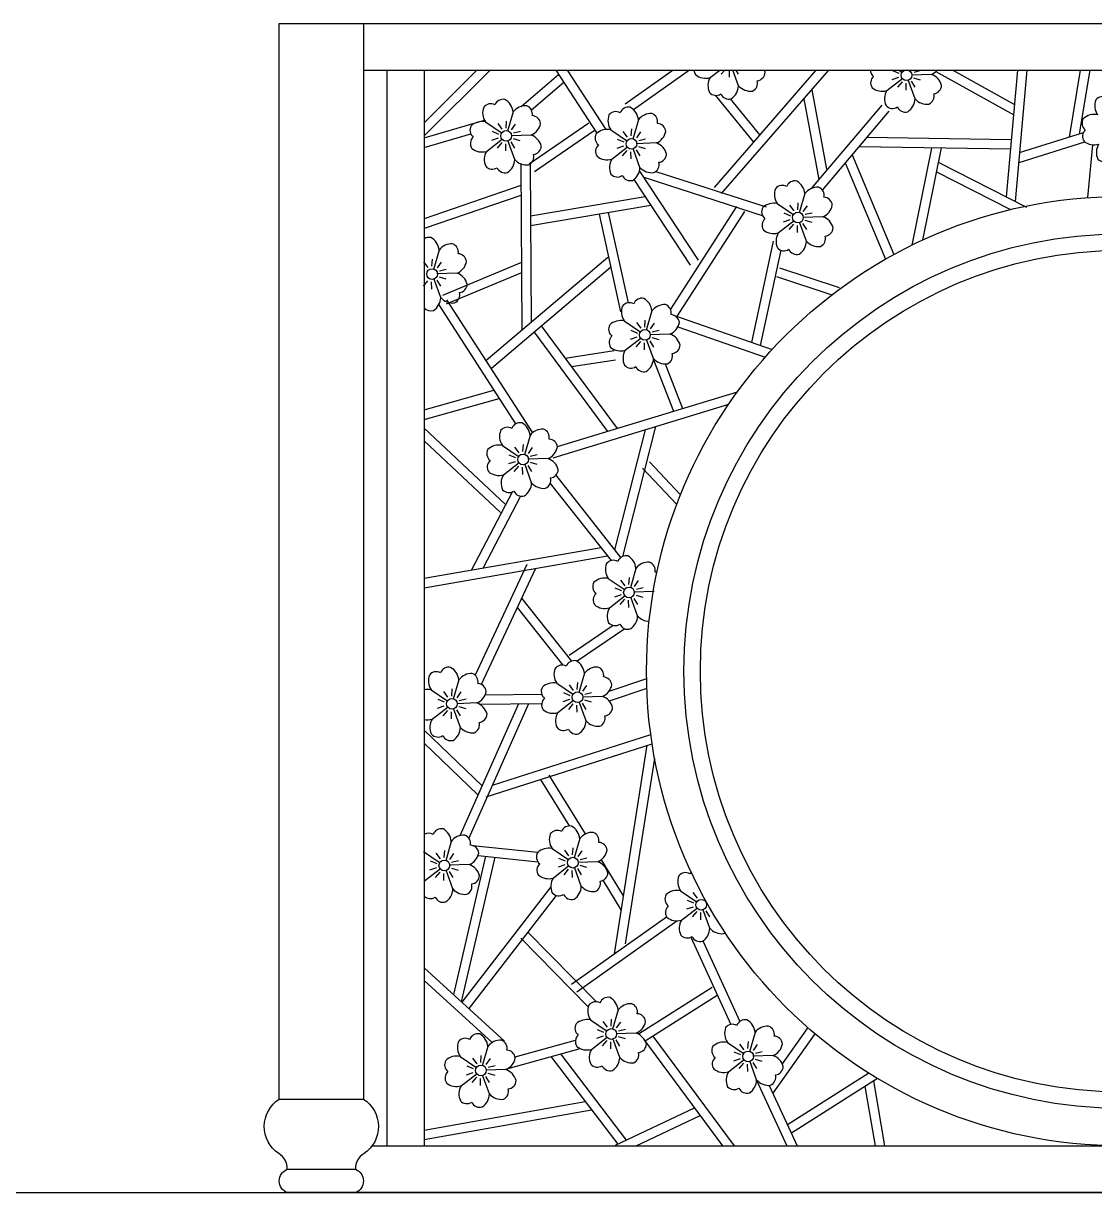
# Model space of a CAD drawing. Extents: x -66030 to 95157, y -13132 to 45879.
# Drawn here: x 2847 to 5137, y 39315 to 41815 of the extents above; entities that cross this region are included whole.
import ezdxf

# ---------------------------------------------------------------- set-up
doc = ezdxf.new("R2010")
doc.units = 0
doc.header["$LTSCALE"] = 100
doc.header["$MEASUREMENT"] = 0
for name, color, linetype in [('3', 11, 'CONTINUOUS'), ('4', 121, 'CONTINUOUS'), ('7', 105, 'CONTINUOUS')]:
    doc.layers.add(name, color=color, linetype=linetype)

msp = doc.modelspace()

# ---------------------------------------------------------------- linework, layer by layer
at = {"layer": '3', "linetype": 'ByBlock'}
for p, q in [((3816.5, 41715.2), (3703.8, 41602.6)), ((3844.8, 41715.2), (3705.3, 41575.9)), ((3911, 41637.8), (3991, 41706.2)), ((3985.1, 41715.2), (4072.9, 41580.5)), ((4009, 41715.2), (4091.8, 41588.3)), ((4236, 41715.2), (4133.5, 41642.6)), ((4270.6, 41715.2), (4151, 41630.5)), ((4315, 41699.3), (4335.3, 41715.2)), ((4324, 41464.6), (4541.8, 41715.2)), ((4338.4, 41706.5), (4345.9, 41715.2)), ((4339.1, 41451.5), (4568.3, 41715.2)), ((4356.3, 41700.2), (4356.1, 41715.4)), ((4375.4, 41681.9), (4363.4, 41715.2)), ((4375.8, 41706.4), (4370.5, 41715.2)), ((4703.8, 41695.2), (4718.2, 41700.1)), ((4704.3, 41714.2), (4718.3, 41708.4)), ((4718.4, 41715.2), (4725.9, 41710.1)), ((4788, 41706.1), (4744.9, 41704.6)), ((4764.9, 41714.1), (4750.1, 41710.5)), ((4797.6, 41712.3), (4964.3, 41619.8)), ((4833.7, 41715.2), (4965.3, 41642.1)), ((4971.8, 41715.2), (4947.9, 41444.1)), ((4991.9, 41715.2), (4967.1, 41434.2)), ((5106.1, 41715.2), (5082.2, 41572.2)), ((5126.4, 41715.2), (5103.6, 41579)), ((3932.9, 41630.2), (4002, 41689.3)), ((4692.4, 41671.4), (4726.4, 41697.9)), ((4715.8, 41678.6), (4725.7, 41690.1)), ((4733.7, 41672.3), (4733.5, 41687.4)), ((4752.8, 41654), (4738.1, 41694.5)), ((4753.2, 41678.5), (4745.3, 41691.5)), ((4764.7, 41693.6), (4750.2, 41698)), ((4325.3, 41661.4), (4407.7, 41560.9)), ((4357.6, 41653.6), (4421, 41576.2)), ((4515.2, 41654.1), (4547.3, 41481.4)), ((4531.9, 41673.3), (4563.5, 41503.4)), ((3893.7, 41625.8), (3881.8, 41584.4)), ((4681.7, 41640.3), (4530.8, 41461.9)), ((4697, 41627.3), (4554.4, 41458.9)), ((3703.8, 41570.6), (3832.2, 41608.5)), ((3834.6, 41604.4), (3870.3, 41580.3)), ((3860.8, 41600.8), (3869.9, 41588.7)), ((3879, 41606.3), (3877.8, 41591.2)), ((4055.6, 41601.8), (3928, 41514.5)), ((4161.4, 41609), (4149.5, 41567.6)), ((3703.8, 41549.7), (3803, 41579)), ((3848.7, 41584.4), (3862.7, 41578.5)), ((3932.4, 41576.3), (3889.3, 41574.8)), ((3898.4, 41599.8), (3889.7, 41587.5)), ((3909.3, 41584.2), (3894.5, 41580.7)), ((4066.9, 41585.3), (3939.3, 41498)), ((4102.3, 41587.6), (4138, 41563.5)), ((4128.5, 41584.1), (4137.6, 41571.9)), ((4146.7, 41589.5), (4145.5, 41574.4)), ((4166.1, 41583), (4157.4, 41570.7)), ((4976.3, 41538.8), (5112.6, 41581.8)), ((3836.8, 41541.6), (3870.7, 41568.1)), ((3848.2, 41565.4), (3862.6, 41570.3)), ((3860.2, 41548.7), (3870, 41560.3)), ((3878.1, 41542.4), (3877.9, 41557.6)), ((3897.2, 41524.2), (3882.5, 41564.7)), ((3897.6, 41548.6), (3889.7, 41561.6)), ((3909.1, 41563.8), (3894.6, 41568.2)), ((4104.4, 41524.8), (4138.4, 41551.3)), ((4115.9, 41548.6), (4130.2, 41553.5)), ((4116.3, 41567.6), (4130.4, 41561.7)), ((4200, 41559.5), (4157, 41558)), ((4176.9, 41567.4), (4162.1, 41563.9)), ((4176.8, 41547), (4162.3, 41551.4)), ((4633.2, 41552), (4957.8, 41547.1)), ((4649.9, 41571.7), (4958.1, 41567.1)), ((4975.5, 41517.6), (5115.7, 41561.8)), ((5131.9, 41555.7), (5121.2, 41442.6)), ((4127.8, 41531.9), (4137.7, 41543.5)), ((4145.8, 41525.7), (4145.5, 41540.8)), ((4164.8, 41507.4), (4150.1, 41547.9)), ((4165.3, 41531.9), (4157.3, 41544.8)), ((4618.2, 41534.2), (4707.4, 41321)), ((4788, 41548.2), (4746.1, 41341.1)), ((4808.6, 41549.3), (4768.7, 41351.8)), ((3909.9, 41514.4), (3912.3, 41159.2)), ((3929.9, 41514.5), (3932.2, 41176)), ((4603.7, 41517.1), (4689.8, 41311.1)), ((4802.4, 41518.6), (4990.9, 41422.1)), ((4151.7, 41481.3), (4272.3, 41298.2)), ((4163.7, 41499.5), (4289, 41309.2)), ((4173.2, 41486.2), (4428.4, 41403.6)), ((4199.1, 41498.8), (4434.6, 41422.6)), ((4797.5, 41498.7), (4956.7, 41417.1)), ((3910.2, 41468.5), (3703.8, 41397.6)), ((4517.3, 41451.3), (4505.4, 41409.9)), ((3910.3, 41447.4), (3703.8, 41376.4)), ((4176.3, 41444), (3930.6, 41402.8)), ((4188.3, 41425.8), (3930.8, 41382.5)), ((4458.2, 41429.9), (4493.9, 41405.8)), ((4484.4, 41426.4), (4493.5, 41414.2)), ((4502.6, 41431.8), (4501.4, 41416.7)), ((4522, 41425.4), (4513.3, 41413)), ((4077.4, 41407.1), (4123, 41198.7)), ((4097.1, 41410.5), (4139.3, 41217.6)), ((4371.4, 41423.9), (4229.9, 41204)), ((4388.2, 41413), (4243.1, 41187.5)), ((4472.3, 41409.9), (4486.3, 41404)), ((4556, 41401.8), (4512.9, 41400.3)), ((4532.9, 41409.7), (4518.1, 41406.2)), ((4460.4, 41367.1), (4494.3, 41393.6)), ((4471.8, 41390.9), (4486.2, 41395.8)), ((4483.8, 41374.2), (4493.6, 41385.8)), ((4501.7, 41368), (4501.4, 41383.1)), ((4520.8, 41349.7), (4506.1, 41390.2)), ((4521.2, 41374.2), (4513.3, 41387.1)), ((4532.7, 41389.3), (4518.2, 41393.7)), ((3735.4, 41330.5), (3723.5, 41289.1)), ((4449.7, 41349.3), (4402.9, 41133)), ((4466, 41330.3), (4421.9, 41126.4)), ((3702.5, 41305.6), (3711.6, 41293.4)), ((3720.7, 41311), (3719.5, 41295.9)), ((3740.1, 41304.5), (3731.4, 41292.2)), ((3911.3, 41303.7), (3742.6, 41233.2)), ((3835.4, 41094.2), (4096.5, 41315)), ((3774.1, 41281), (3731, 41279.5)), ((3750.9, 41288.9), (3736.2, 41285.4)), ((3911.5, 41282.1), (3750.3, 41214.8)), ((3847.2, 41077.9), (4102.2, 41293.6)), ((4463.1, 41292.8), (4590.7, 41250.3)), ((3701.8, 41253.4), (3711.7, 41265)), ((3719.8, 41247.2), (3719.5, 41262.3)), ((3738.9, 41228.9), (3724.2, 41269.4)), ((3739.3, 41253.4), (3731.4, 41266.3)), ((3750.8, 41268.5), (3736.3, 41272.9)), ((4456.8, 41273.8), (4574.8, 41234.5)), ((3734.8, 41213.1), (3899.1, 40958.8)), ((3751.6, 41223.9), (3935.2, 40939.8)), ((4190.3, 41200.4), (4178.4, 41159)), ((4131.2, 41179), (4166.9, 41154.9)), ((4157.4, 41175.4), (4166.5, 41163.3)), ((4175.6, 41180.9), (4174.4, 41165.8)), ((4236.5, 41191.2), (4447.1, 41117.6)), ((3938.7, 41155.3), (4095.7, 40942.9)), ((3954, 41168.3), (4116, 40949.1)), ((4145.3, 41159), (4159.3, 41153.1)), ((4229, 41150.9), (4185.9, 41149.4)), ((4195, 41174.4), (4186.3, 41162)), ((4205.8, 41158.8), (4191.1, 41155.3)), ((4245.9, 41166.7), (4432.6, 41101.5)), ((4133.3, 41116.2), (4167.3, 41142.7)), ((4144.8, 41140), (4159.1, 41144.9)), ((4156.7, 41123.3), (4166.6, 41134.9)), ((4174.7, 41117), (4174.4, 41132.2)), ((4193.8, 41098.8), (4179.1, 41139.3)), ((4194.2, 41123.2), (4186.3, 41136.2)), ((4205.7, 41138.3), (4191.2, 41142.8)), ((4004.9, 41099.4), (4109.4, 41115.7)), ((4018.3, 41081.3), (4112.5, 41095.9)), ((4193.5, 41095.7), (4236.7, 40985.9)), ((4218.4, 41087.2), (4255.9, 40991.8)), ((3703.8, 40989.2), (3852.6, 41030.7)), ((3988.4, 40910.2), (4373.3, 41027.6)), ((3703.8, 40968.4), (3864, 41013.1)), ((3979.6, 40886.6), (4354.6, 41000.9)), ((3703.8, 40950), (3877.6, 40786.5)), ((4198.1, 40953.2), (4127.6, 40675.4)), ((3929.8, 40934.2), (3917.9, 40892.8)), ((4175.7, 40946.4), (4110.6, 40689.7)), ((3703.8, 40922.5), (3866.7, 40769.3)), ((3870.7, 40912.8), (3906.4, 40888.7)), ((3896.9, 40909.2), (3906, 40897.1)), ((3915.1, 40914.7), (3913.9, 40899.5)), ((3934.5, 40908.2), (3925.8, 40895.8)), ((3872.8, 40850), (3906.8, 40876.5)), ((3884.3, 40873.8), (3898.6, 40878.7)), ((3884.7, 40892.7), (3898.8, 40886.9)), ((3968.4, 40884.6), (3925.4, 40883.2)), ((3945.3, 40892.6), (3930.5, 40889.1)), ((3945.2, 40872.1), (3930.7, 40876.6)), ((4184.9, 40877.8), (4251.5, 40807)), ((3896.2, 40857.1), (3906.1, 40868.7)), ((3914.2, 40850.8), (3913.9, 40866)), ((3933.2, 40832.6), (3918.6, 40873.1)), ((3933.7, 40857), (3925.7, 40870)), ((4170.3, 40864.1), (4243.5, 40786.4)), ((3973, 40831.7), (4103.1, 40666.5)), ((3984.9, 40848.9), (4123.4, 40673)), ((3891.4, 40813), (3804.2, 40645.5)), ((3909.4, 40804.3), (3829, 40649.8)), ((4081.7, 40693.7), (3703.8, 40628)), ((4095.7, 40675.8), (3703.8, 40607.7)), ((3923.3, 40657.9), (3812.5, 40421.4)), ((3941.5, 40649.5), (3825.5, 40401.9)), ((4097.2, 40628.4), (4132.9, 40604.3)), ((4141.6, 40630.3), (4140.4, 40615.1)), ((4156.3, 40649.8), (4144.4, 40608.4)), ((4111.3, 40608.4), (4125.3, 40602.5)), ((4123.4, 40624.8), (4132.5, 40612.7)), ((4195, 40600.3), (4151.9, 40598.8)), ((4161, 40623.8), (4152.3, 40611.4)), ((4171.9, 40608.2), (4157.1, 40604.7)), ((3911.8, 40586.2), (4018.6, 40451.7)), ((4099.4, 40565.6), (4133.3, 40592.1)), ((4110.8, 40589.4), (4125.2, 40594.3)), ((4122.8, 40572.7), (4132.6, 40584.3)), ((4140.7, 40566.4), (4140.4, 40581.6)), ((4159.8, 40548.2), (4145.1, 40588.7)), ((4160.2, 40572.6), (4152.3, 40585.6)), ((4171.7, 40587.7), (4157.2, 40592.2)), ((3902.4, 40566), (4000.1, 40443)), ((4107.9, 40527.9), (4013.2, 40463.7)), ((4132.8, 40520.7), (4030.5, 40451.3)), ((4046.1, 40425.6), (4034.2, 40384.2)), ((3777.6, 40411.6), (3765.7, 40370.2)), ((3987, 40404.2), (4022.7, 40380.1)), ((4013.2, 40400.7), (4022.3, 40388.5)), ((4031.4, 40406.1), (4030.2, 40391)), ((4179, 40414), (4098.6, 40387)), ((3718.5, 40390.2), (3754.2, 40366.1)), ((3744.7, 40386.6), (3753.8, 40374.5)), ((3762.9, 40392.1), (3761.7, 40377)), ((3782.3, 40385.6), (3773.6, 40373.2)), ((3833.9, 40379.6), (3954.6, 40380.9)), ((4001.1, 40384.2), (4015.1, 40378.3)), ((4084.8, 40376.1), (4041.7, 40374.6)), ((4050.8, 40399.7), (4042.1, 40387.3)), ((4061.6, 40384), (4046.9, 40380.5)), ((4179.6, 40393.1), (4099.3, 40366.1)), ((3720.6, 40327.4), (3754.6, 40353.9)), ((3732.1, 40351.2), (3746.4, 40356.1)), ((3732.5, 40370.2), (3746.6, 40364.3)), ((3781, 40310), (3766.3, 40350.5)), ((3816.2, 40362.1), (3773.2, 40360.6)), ((3793.1, 40370), (3778.3, 40366.5)), ((3793, 40349.5), (3778.5, 40354)), ((3904.9, 40360.4), (3779.7, 40078.3)), ((3926.9, 40360.6), (3799.2, 40072.9)), ((3821.9, 40359.5), (3954.9, 40360.9)), ((3989.2, 40341.4), (4023.1, 40367.9)), ((4000.6, 40365.2), (4015, 40370.1)), ((4012.5, 40348.5), (4022.4, 40360.1)), ((4030.5, 40342.3), (4030.2, 40357.4)), ((4049.6, 40324), (4034.9, 40364.5)), ((4050, 40348.5), (4042.1, 40361.4)), ((4061.5, 40363.6), (4047, 40368)), ((3744, 40334.5), (3753.9, 40346.1)), ((3761.9, 40328.2), (3761.7, 40343.4)), ((3781.5, 40334.4), (3773.5, 40347.4)), ((3703.8, 40304), (3827.2, 40185.2)), ((3703.8, 40276.3), (3817.7, 40166.6)), ((3849.7, 40186.7), (4188, 40294.9)), ((3836.4, 40161.5), (4190.9, 40274.9)), ((4110.2, 39825.8), (4180.5, 40271.6)), ((4133.8, 39847), (4196.3, 40243.2)), ((4048.3, 40082.1), (3970.7, 40207.8)), ((4014.2, 40099.2), (3953.7, 40197.3)), ((3761.5, 40066.1), (3749.6, 40024.7)), ((3807, 40057.3), (3946.7, 40042.8)), ((3977, 40050.7), (4012.7, 40026.5)), ((4021.3, 40052.6), (4020.1, 40037.4)), ((4036.1, 40072.1), (4024.1, 40030.7)), ((3702.4, 40044.7), (3738.1, 40020.5)), ((3728.6, 40041.1), (3737.7, 40029)), ((3746.8, 40046.6), (3745.6, 40031.4)), ((3766.2, 40040.1), (3757.5, 40027.7)), ((3834.7, 40034.3), (3766, 39739)), ((3854.7, 40032.3), (3782.9, 39723.4)), ((3818.7, 40036), (3946.7, 40022.7)), ((3991, 40030.6), (4005, 40024.8)), ((4003.2, 40047.1), (4012.2, 40035)), ((4040.8, 40046.1), (4032.1, 40033.7)), ((4051.6, 40030.5), (4036.8, 40027)), ((4129.8, 39950.1), (4082.3, 40027)), ((3704.6, 39981.8), (3738.5, 40008.3)), ((3716, 40005.6), (3730.4, 40010.5)), ((3716.5, 40024.6), (3730.5, 40018.8)), ((3728, 39989), (3737.8, 40000.5)), ((3765, 39964.4), (3750.3, 40004.9)), ((3800.2, 40016.5), (3757.1, 40015.1)), ((3765.4, 39988.9), (3757.5, 40001.9)), ((3777, 40024.5), (3762.3, 40021)), ((3776.9, 40004), (3762.4, 40008.5)), ((3979.1, 39987.8), (4013.1, 40014.3)), ((3990.6, 40011.6), (4004.9, 40016.5)), ((4002.5, 39995), (4012.4, 40006.5)), ((4020.4, 39988.7), (4020.2, 40003.9)), ((4039.5, 39970.4), (4024.8, 40010.9)), ((4074.7, 40022.5), (4031.7, 40021.1)), ((4039.9, 39994.9), (4032, 40007.9)), ((4051.4, 40010), (4037, 40014.5)), ((3745.9, 39982.7), (3745.6, 39997.8)), ((4125, 39919.8), (4086, 39983)), ((3974.4, 39968.9), (3783.9, 39722.5)), ((3985.6, 39950.7), (3798.7, 39708.9)), ((4251.5, 39960.6), (4287.2, 39936.5)), ((4277.7, 39957), (4286.8, 39944.9)), ((4265.1, 39921.6), (4279.4, 39926.5)), ((4265.5, 39940.5), (4279.6, 39934.7)), ((4018.6, 39760.8), (4221.7, 39905)), ((4253.6, 39897.8), (4287.6, 39924.3)), ((4277, 39904.9), (4286.9, 39916.5)), ((4295, 39898.6), (4294.7, 39913.8)), ((4314, 39880.4), (4299.4, 39920.9)), ((4314.5, 39904.8), (4306.6, 39917.8)), ((4030.2, 39744.5), (4244, 39896.3)), ((3909.9, 39858.9), (4054.3, 39712.7)), ((3924.2, 39872.9), (4072.1, 39723.1)), ((4273.8, 39861.4), (4359.4, 39674.9)), ((4299.5, 39853.3), (4378.4, 39681.3)), ((3703.8, 39795.9), (3875, 39639)), ((3703.8, 39768.8), (3849, 39636.1)), ((4319.1, 39753.5), (4161.8, 39654)), ((4329.8, 39736.6), (4176, 39639.3)), ((4118.2, 39705.8), (4106.3, 39664.4)), ((4059.1, 39684.4), (4094.8, 39660.2)), ((4085.3, 39680.8), (4094.4, 39668.7)), ((4103.5, 39686.3), (4102.3, 39671.1)), ((4122.9, 39679.8), (4114.2, 39667.4)), ((4072.7, 39645.3), (4087.1, 39650.2)), ((4073.2, 39664.3), (4087.2, 39658.5)), ((4156.9, 39656.2), (4113.8, 39654.8)), ((4133.7, 39664.2), (4119, 39660.7)), ((4410.8, 39657.8), (4398.9, 39616.4)), ((4538.9, 39654.8), (4448.9, 39527.8)), ((4523.7, 39667.9), (4468.9, 39590.7)), ((3839.7, 39627.7), (3827.8, 39586.3)), ((3897.9, 39605.6), (4027, 39641.3)), ((4061.3, 39621.5), (4095.2, 39648)), ((4084.7, 39628.7), (4094.5, 39640.2)), ((4102.6, 39622.4), (4102.3, 39637.6)), ((4121.7, 39604.2), (4107, 39644.7)), ((4122.1, 39628.6), (4114.2, 39641.6)), ((4133.6, 39643.7), (4119.1, 39648.2)), ((4173.2, 39642.5), (4341.5, 39415.2)), ((4192.7, 39649.8), (4366.4, 39415.2)), ((4351.7, 39636.3), (4387.4, 39612.2)), ((4377.9, 39632.8), (4387, 39620.7)), ((4396.1, 39638.2), (4394.9, 39623.1)), ((4415.5, 39631.8), (4406.8, 39619.4)), ((3780.6, 39606.3), (3816.3, 39582.2)), ((3806.8, 39602.8), (3815.9, 39590.6)), ((3825, 39608.2), (3823.7, 39593.1)), ((3844.4, 39601.7), (3835.7, 39589.4)), ((3875.3, 39578.7), (4037.1, 39623.3)), ((3974, 39606.2), (4117.2, 39418.7)), ((3995, 39611.7), (4135.7, 39427.4)), ((4365.3, 39597.3), (4379.6, 39602.2)), ((4365.7, 39616.3), (4379.8, 39610.5)), ((4449.5, 39608.2), (4406.4, 39606.7)), ((4426.3, 39616.2), (4411.5, 39612.6)), ((4426.2, 39595.7), (4411.7, 39600.1)), ((3794.6, 39586.3), (3808.6, 39580.4)), ((3878.3, 39578.2), (3835.3, 39576.7)), ((3855.2, 39586.1), (3840.4, 39582.6)), ((4353.8, 39573.5), (4387.8, 39600)), ((4377.2, 39580.7), (4387.1, 39592.2)), ((4395.2, 39574.4), (4394.9, 39589.5)), ((4414.2, 39556.1), (4399.6, 39596.6)), ((4414.7, 39580.6), (4406.8, 39593.5)), ((3782.7, 39543.5), (3816.7, 39570)), ((3794.2, 39567.3), (3808.5, 39572.2)), ((3806.1, 39550.6), (3816, 39562.2)), ((3824, 39544.4), (3823.8, 39559.5)), ((3843.1, 39526.1), (3828.4, 39566.6)), ((3843.5, 39550.6), (3835.6, 39563.5)), ((3855.1, 39565.7), (3840.6, 39570.1)), ((4414.2, 39555.4), (4478.6, 39415.2)), ((4653.7, 39570.9), (4479.9, 39460.1)), ((4672.7, 39559.2), (4488.8, 39442.1)), ((4688.5, 39415.2), (4664.4, 39554)), ((4441.2, 39544.5), (4500.6, 39415.2)), ((4668.2, 39415.2), (4646.1, 39542.3)), ((3703.8, 39448.9), (4047.4, 39510.1)), ((3703.8, 39428.6), (4061, 39492.3)), ((4112.4, 39416.4), (4281.5, 39496.3)), ((4156.6, 39415.2), (4293.6, 39479.9))]:
    msp.add_line(p, q, dxfattribs=at)
at = {"layer": '3', "color": 2}
msp.add_line((-66009.4, 39315.3), (95156.9, 39315.3), dxfattribs=at)
at = {"layer": '3', "linetype": 'ByBlock'}
msp.add_circle((5193.9, 40430.2), 935, dxfattribs=at)
at = {"layer": '4'}
msp.add_lwpolyline([(6976.8, 39315.2), (3411.1, 39315.2, -0.68949), (3411.1, 39365.2, 0.272699), (3392.6, 39398.5, -0.537786), (3393.8, 39515.2), (3393.8, 41815.2), (6994, 41815.2), (6994, 39515.2, -0.537786), (6995.2, 39398.5, 0.272699), (6976.8, 39365.2, -0.68949)], format="xyb", close=True, dxfattribs=at)
msp.add_circle((5193.9, 40430.2), 900, dxfattribs=at)
at = {"layer": '7', "linetype": 'ByBlock'}
for p, q in [((3573.8, 41815.2), (3573.8, 39515.2)), ((3573.8, 41715.2), (6814, 41715.2)), ((3623.8, 41715.2), (3623.8, 39415.2)), ((3703.8, 41715.2), (3703.8, 39415.2)), ((3393.8, 39515.2), (3573.8, 39515.2)), ((3592.4, 39415.2), (6795.5, 39415.2)), ((3411.1, 39365.2), (3556.6, 39365.2))]:
    msp.add_line(p, q, dxfattribs=at)
for points in [[(4280.6, 41715.2, 0.138206), (4283.7, 41705.6, 0.24761), (4315, 41699.3, 0.24761), (4313.4, 41667.5, 0.372439), (4337.7, 41664.4, 0.372439), (4359.8, 41654.1, 0.24761), (4375.4, 41681.9, 0.24761), (4405.2, 41670.6, 0.372439), (4415.7, 41692.7, 0.372439), (4432.3, 41710.6, 0.035466), (4430.7, 41715.2, 0.035466)], [(4657, 41715.2, 0.209794), (4664, 41701.9, 0.372439), (4661.1, 41677.6, 0.24761), (4692.4, 41671.4, 0.24761), (4690.8, 41639.6, 0.372439), (4715, 41636.5, 0.372439), (4737.2, 41626.2, 0.24761), (4752.8, 41654, 0.24761), (4782.6, 41642.7, 0.372439), (4793, 41664.8, 0.372439), (4809.6, 41682.7, 0.24761), (4788, 41706.1, 0.113732), (4800.4, 41715.2, 0.113732)], [(3703.8, 41207, 0.295881), (3723.3, 41201.1, 0.24761), (3738.9, 41228.9, 0.24761), (3768.6, 41217.5, 0.372439), (3779.1, 41239.6, 0.372439), (3795.7, 41257.5, 0.24761), (3774.1, 41281, 0.24761), (3794.1, 41305.8, 0.372439), (3776.3, 41322.6, 0.372439), (3764.4, 41343.9, 0.24761), (3735.4, 41330.5, 0.24761), (3718, 41357.2, 0.200593), (3703.8, 41354.6, 0.200593)], [(4201.1, 40641.3, 0.052738), (4197.2, 40641.8, 0.372439), (4185.3, 40663.2, 0.24761), (4156.3, 40649.8, 0.24761), (4138.9, 40676.5, 0.372439), (4117.5, 40664.8, 0.372439), (4093.5, 40660.1, 0.24761), (4097.2, 40628.4, 0.24761), (4066.5, 40620.1, 0.372439), (4071, 40596.1, 0.372439), (4068.1, 40571.8, 0.24761), (4099.4, 40565.6, 0.24761), (4097.8, 40533.7, 0.372439), (4122, 40530.6, 0.372439), (4144.2, 40520.4, 0.24761), (4159.8, 40548.2, 0.208534), (4184.5, 40536.6, 0.208534)], [(3703.8, 40326.7, 0.124918), (3720.6, 40327.4, 0.24761), (3719, 40295.5, 0.372439), (3743.3, 40292.4, 0.372439), (3765.4, 40282.2, 0.24761), (3781, 40310, 0.24761), (3810.8, 40298.6, 0.372439), (3821.3, 40320.7, 0.372439), (3837.9, 40338.6, 0.24761), (3816.2, 40362.1, 0.24761), (3836.2, 40386.9, 0.372439), (3818.5, 40403.6, 0.372439), (3806.5, 40425, 0.24761), (3777.6, 40411.6, 0.24761), (3760.2, 40438.3, 0.372439), (3738.7, 40426.6, 0.372439), (3714.8, 40421.9, 0.24761), (3718.5, 40390.2, 0.108618), (3703.8, 40390.3, 0.108618)], [(3703.8, 39949.1, 0.353506), (3727.2, 39946.9, 0.372439), (3749.4, 39936.6, 0.24761), (3765, 39964.4, 0.24761), (3794.8, 39953.1, 0.372439), (3805.2, 39975.2, 0.372439), (3821.8, 39993.1, 0.24761), (3800.2, 40016.5, 0.24761), (3820.2, 40041.3, 0.372439), (3802.4, 40058.1, 0.372439), (3790.5, 40079.4, 0.24761), (3761.5, 40066.1, 0.24761), (3744.1, 40092.8, 0.372439), (3722.7, 40081.1, 0.270566), (3703.8, 40080.9)], [(4274, 40001.3, 0.0647), (4271.7, 39997, 0.372439), (4247.8, 39992.3, 0.24761), (4251.5, 39960.6, 0.24761), (4220.7, 39952.3, 0.372439), (4225.3, 39928.3, 0.372439), (4222.4, 39904, 0.24761), (4253.6, 39897.8, 0.24761), (4252, 39865.9, 0.372439), (4276.3, 39862.8, 0.372439), (4298.5, 39852.6, 0.24761), (4314, 39880.4, 0.24761), (4343.8, 39869, 0.048316), (4347, 39870.8, 0.048316)], [(3703.8, 39981.6, 0.005565), (3704.6, 39981.8, 0.01089), (3703.8, 39980.5, 0.01089)], [(3573.8, 39515.2, -0.537786), (3575, 39398.5, 0.272699), (3556.6, 39365.2, -0.68949), (3556.6, 39315.2)]]:
    msp.add_lwpolyline(points, format="xyb", dxfattribs=at)
for points in [[(3835.2, 41509.7, 0.372439), (3859.4, 41506.6, 0.372439), (3881.6, 41496.4, 0.24761), (3897.2, 41524.2, 0.24761), (3927, 41512.8, 0.372439), (3937.4, 41534.9, 0.372439), (3954, 41552.8, 0.24761), (3932.4, 41576.3, 0.24761), (3952.4, 41601.1, 0.372439), (3934.6, 41617.9, 0.372439), (3922.7, 41639.2, 0.24761), (3893.7, 41625.8, 0.24761), (3876.3, 41652.5, 0.372439), (3854.9, 41640.8, 0.372439), (3830.9, 41636.1, 0.24761), (3834.6, 41604.4, 0.24761), (3803.9, 41596.1, 0.372439), (3808.4, 41572.1, 0.372439), (3805.5, 41547.8, 0.24761), (3836.8, 41541.6, 0.24761)], [(5143.6, 41525.1, 0.372439), (5167.9, 41522, 0.372439), (5190, 41511.7, 0.24761), (5205.6, 41539.6, 0.24761), (5235.4, 41528.2, 0.372439), (5245.9, 41550.3, 0.372439), (5262.5, 41568.2, 0.24761), (5240.8, 41591.6, 0.24761), (5260.8, 41616.5, 0.372439), (5243.1, 41633.2, 0.372439), (5231.1, 41654.5, 0.24761), (5202.2, 41641.2, 0.24761), (5184.8, 41667.9, 0.372439), (5163.3, 41656.2, 0.372439), (5139.4, 41651.4, 0.24761), (5143.1, 41619.8, 0.24761), (5112.3, 41611.4, 0.372439), (5116.8, 41587.4, 0.372439), (5114, 41563.2, 0.24761), (5145.2, 41556.9, 0.24761)], [(4102.8, 41492.9, 0.372439), (4127.1, 41489.8, 0.372439), (4149.3, 41479.6, 0.24761), (4164.8, 41507.4, 0.24761), (4194.6, 41496, 0.372439), (4205.1, 41518.1, 0.372439), (4221.7, 41536.1, 0.24761), (4200, 41559.5, 0.24761), (4220.1, 41584.3, 0.372439), (4202.3, 41601.1, 0.372439), (4190.4, 41622.4, 0.24761), (4161.4, 41609, 0.24761), (4144, 41635.7, 0.372439), (4122.5, 41624, 0.372439), (4098.6, 41619.3, 0.24761), (4102.3, 41587.6, 0.24761), (4071.5, 41579.3, 0.372439), (4076.1, 41555.3, 0.372439), (4073.2, 41531, 0.24761), (4104.4, 41524.8, 0.24761)], [(4458.8, 41335.2, 0.372439), (4483, 41332.1, 0.372439), (4505.2, 41321.9, 0.24761), (4520.8, 41349.7, 0.24761), (4550.6, 41338.3, 0.372439), (4561, 41360.4, 0.372439), (4577.6, 41378.4, 0.24761), (4556, 41401.8, 0.24761), (4576, 41426.6, 0.372439), (4558.2, 41443.4, 0.372439), (4546.3, 41464.7, 0.24761), (4517.3, 41451.3, 0.24761), (4499.9, 41478, 0.372439), (4478.5, 41466.3, 0.372439), (4454.5, 41461.6, 0.24761), (4458.2, 41429.9, 0.24761), (4427.5, 41421.6, 0.372439), (4432, 41397.6, 0.372439), (4429.1, 41373.3, 0.24761), (4460.4, 41367.1, 0.24761)], [(4131.8, 41084.3, 0.372439), (4156, 41081.2, 0.372439), (4178.2, 41071, 0.24761), (4193.8, 41098.8, 0.24761), (4223.5, 41087.4, 0.372439), (4234, 41109.5, 0.372439), (4250.6, 41127.4, 0.24761), (4229, 41150.9, 0.24761), (4249, 41175.7, 0.372439), (4231.2, 41192.4, 0.372439), (4219.3, 41213.8, 0.24761), (4190.3, 41200.4, 0.24761), (4172.9, 41227.1, 0.372439), (4151.5, 41215.4, 0.372439), (4127.5, 41210.7, 0.24761), (4131.2, 41179, 0.24761), (4100.4, 41170.7, 0.372439), (4105, 41146.7, 0.372439), (4102.1, 41122.4, 0.24761), (4133.3, 41116.2, 0.24761)], [(3871.2, 40818.1, 0.372439), (3895.5, 40815, 0.372439), (3917.7, 40804.8, 0.24761), (3933.2, 40832.6, 0.24761), (3963, 40821.2, 0.372439), (3973.5, 40843.3, 0.372439), (3990.1, 40861.2, 0.24761), (3968.4, 40884.6, 0.24761), (3988.5, 40909.5, 0.372439), (3970.7, 40926.2, 0.372439), (3958.8, 40947.6, 0.24761), (3929.8, 40934.2, 0.24761), (3912.4, 40960.9, 0.372439), (3890.9, 40949.2, 0.372439), (3867, 40944.5, 0.24761), (3870.7, 40912.8, 0.24761), (3839.9, 40904.5, 0.372439), (3844.5, 40880.5, 0.372439), (3841.6, 40856.2, 0.24761), (3872.8, 40850, 0.24761)], [(3987.6, 40309.5, 0.372439), (4011.8, 40306.4, 0.372439), (4034, 40296.2, 0.24761), (4049.6, 40324, 0.24761), (4079.3, 40312.6, 0.372439), (4089.8, 40334.7, 0.372439), (4106.4, 40352.7, 0.24761), (4084.8, 40376.1, 0.24761), (4104.8, 40400.9, 0.372439), (4087, 40417.7, 0.372439), (4075.1, 40439, 0.24761), (4046.1, 40425.6, 0.24761), (4028.7, 40452.3, 0.372439), (4007.3, 40440.6, 0.372439), (3983.3, 40435.9, 0.24761), (3987, 40404.2, 0.24761), (3956.3, 40395.9, 0.372439), (3960.8, 40371.9, 0.372439), (3957.9, 40347.6, 0.24761), (3989.2, 40341.4, 0.24761)], [(3977.5, 39956, 0.372439), (4001.7, 39952.9, 0.372439), (4023.9, 39942.6, 0.24761), (4039.5, 39970.4, 0.24761), (4069.3, 39959.1, 0.372439), (4079.7, 39981.2, 0.372439), (4096.4, 39999.1, 0.24761), (4074.7, 40022.5, 0.24761), (4094.7, 40047.3, 0.372439), (4076.9, 40064.1, 0.372439), (4065, 40085.4, 0.24761), (4036.1, 40072.1, 0.24761), (4018.6, 40098.8, 0.372439), (3997.2, 40087.1, 0.372439), (3973.2, 40082.3, 0.24761), (3977, 40050.7, 0.24761), (3946.2, 40042.3, 0.372439), (3950.7, 40018.3, 0.372439), (3947.8, 39994.1, 0.24761), (3979.1, 39987.8, 0.24761)], [(4059.7, 39589.7, 0.372439), (4083.9, 39586.6, 0.372439), (4106.1, 39576.3, 0.24761), (4121.7, 39604.2, 0.24761), (4151.5, 39592.8, 0.372439), (4161.9, 39614.9, 0.372439), (4178.5, 39632.8, 0.24761), (4156.9, 39656.2, 0.24761), (4176.9, 39681, 0.372439), (4159.1, 39697.8, 0.372439), (4147.2, 39719.1, 0.24761), (4118.2, 39705.8, 0.24761), (4100.8, 39732.5, 0.372439), (4079.4, 39720.8, 0.372439), (4055.4, 39716, 0.24761), (4059.1, 39684.4, 0.24761), (4028.4, 39676, 0.372439), (4032.9, 39652, 0.372439), (4030, 39627.8, 0.24761), (4061.3, 39621.5, 0.24761)], [(4352.2, 39541.7, 0.372439), (4376.5, 39538.6, 0.372439), (4398.7, 39528.3, 0.24761), (4414.2, 39556.1, 0.24761), (4444, 39544.8, 0.372439), (4454.5, 39566.8, 0.372439), (4471.1, 39584.8, 0.24761), (4449.5, 39608.2, 0.24761), (4469.5, 39633, 0.372439), (4451.7, 39649.8, 0.372439), (4439.8, 39671.1, 0.24761), (4410.8, 39657.8, 0.24761), (4393.4, 39684.5, 0.372439), (4371.9, 39672.7, 0.372439), (4348, 39668, 0.24761), (4351.7, 39636.3, 0.24761), (4320.9, 39628, 0.372439), (4325.5, 39604, 0.372439), (4322.6, 39579.7, 0.24761), (4353.8, 39573.5, 0.24761)], [(3781.1, 39511.6, 0.372439), (3805.4, 39508.5, 0.372439), (3827.5, 39498.3, 0.24761), (3843.1, 39526.1, 0.24761), (3872.9, 39514.7, 0.372439), (3883.4, 39536.8, 0.372439), (3900, 39554.7, 0.24761), (3878.3, 39578.2, 0.24761), (3898.3, 39603, 0.372439), (3880.6, 39619.8, 0.372439), (3868.6, 39641.1, 0.24761), (3839.7, 39627.7, 0.24761), (3822.3, 39654.4, 0.372439), (3800.8, 39642.7, 0.372439), (3776.8, 39638, 0.24761), (3780.6, 39606.3, 0.24761), (3749.8, 39598, 0.372439), (3754.3, 39574, 0.372439), (3751.4, 39549.7, 0.24761), (3782.7, 39543.5, 0.24761)]]:
    msp.add_lwpolyline(points, format="xyb", close=True, dxfattribs=at)
for centre, radius in [((4734.6, 41704.3), 11.5), ((3878.9, 41574.5), 11.5), ((4146.6, 41557.7), 11.5), ((5193.9, 40430.2), 1015), ((4502.5, 41400), 11.5), ((3720.6, 41279.2), 11.5), ((4175.5, 41149.1), 11.5), ((3915, 40882.8), 11.5), ((4141.5, 40598.4), 11.5), ((4031.3, 40374.3), 11.5), ((3762.8, 40360.3), 11.5), ((3746.7, 40014.7), 11.5), ((4021.3, 40020.7), 11.5), ((4295.8, 39930.6), 11.5), ((4103.4, 39654.4), 11.5), ((4396, 39606.4), 11.5), ((3824.9, 39576.4), 11.5)]:
    msp.add_circle(centre, radius, dxfattribs=at)

doc.saveas('drawing.dxf')
